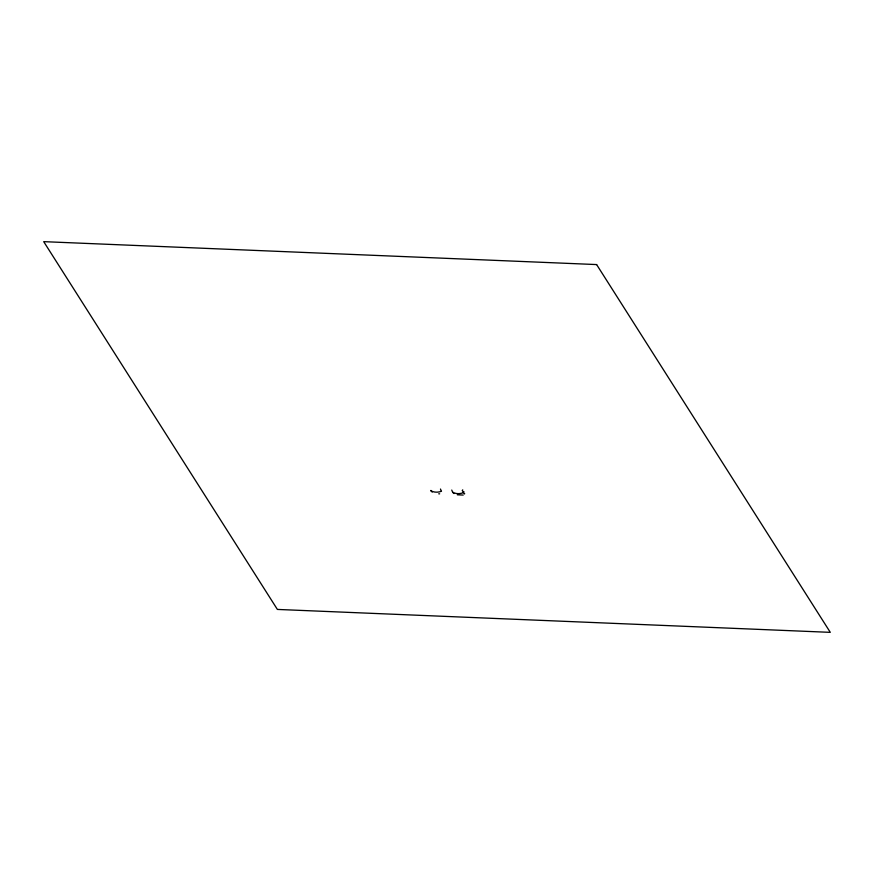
<?xml version="1.0" encoding="UTF-8"?>
<svg xmlns="http://www.w3.org/2000/svg" width="874" height="874" viewBox="0 0 874 874"><rect width="100%" height="100%" fill="white"/><g stroke="black" fill="none" stroke-linecap="round" stroke-linejoin="round"><path stroke-width="1.31" d="M463.209 495.066L457.31 494.804M438.737 493.821L439.644 493.821M430.915 490.434A6.533 5.594 -32.4 0 0 431.002 490.817L432.204 492.095M440.474 489.036A15.448 5.047 -87.6 0 0 441.49 491.254A12.782 10.936 -32.4 0 1 431.002 490.817M463.886 491.57A6.533 5.594 -32.4 0 1 463.264 492.718A12.782 10.936 -32.4 0 1 452.776 492.281M462.739 489.866A6.533 4.72 -18.8 0 1 462.248 490.489L464.465 493.985A6.533 6.085 -58.9 0 0 464.673 493.581M453.977 493.548A15.448 5.047 -87.6 0 1 451.76 490.063M596.614 264.571L43.7 241.65L277.386 609.429L830.3 632.35L596.614 264.571"/></g></svg>
